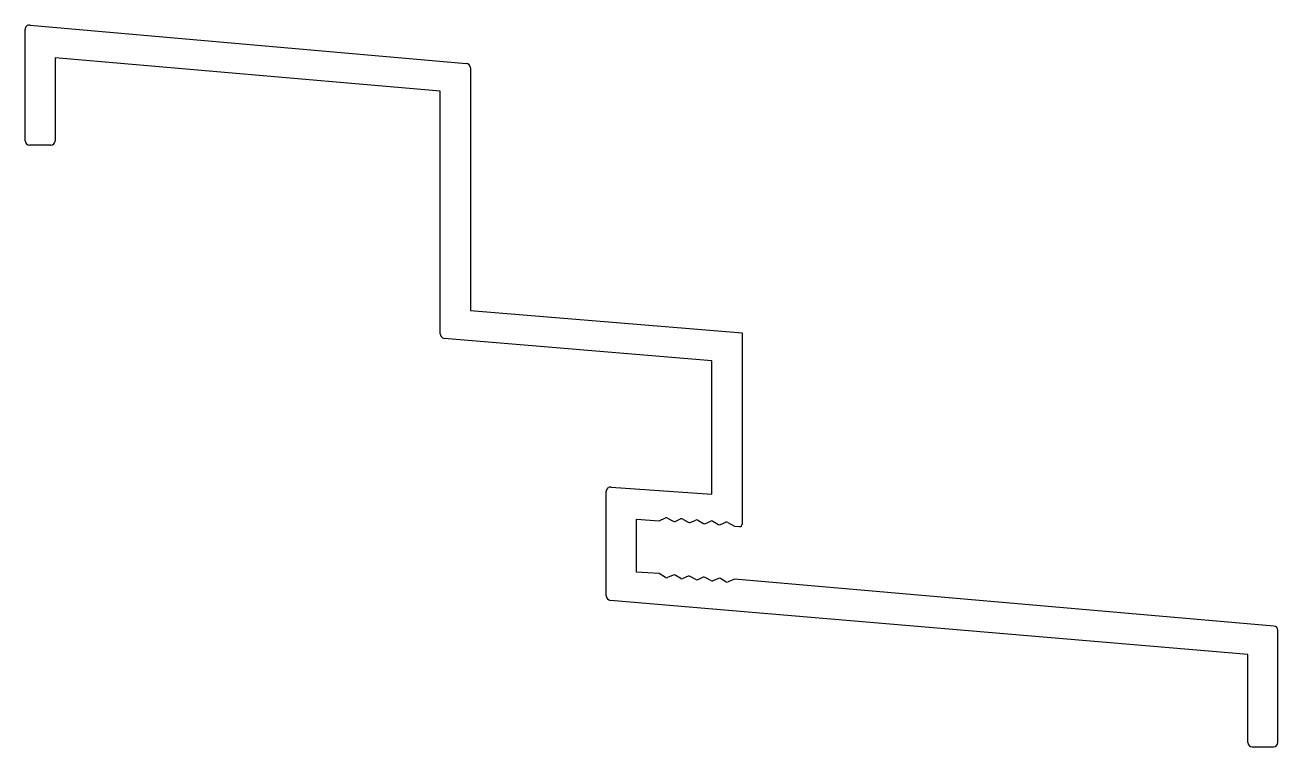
# Model space of a CAD drawing. Extents: x 2475.1 to 2558.1, y 1806.5 to 1854.4.
import ezdxf

# ---------------------------------------------------------------- set-up
doc = ezdxf.new("R2010")
doc.units = 0
doc.layers.add('HT-MAUER', color=6, linetype='CONTINUOUS')

msp = doc.modelspace()

# ---------------------------------------------------------------- linework, layer by layer
at = {"layer": 'HT-MAUER', "color": 0}
for p, q in [((2475.434, 1854.361), (2504.334, 1851.821)), ((2475.105, 1846.694), (2475.105, 1854.063)), ((2477.105, 1852.184), (2477.105, 1846.694)), ((2502.605, 1849.984), (2477.105, 1852.184)), ((2504.605, 1851.523), (2504.605, 1835.444)), ((2502.605, 1833.88), (2502.605, 1849.984)), ((2476.805, 1846.394), (2475.405, 1846.394)), ((2504.605, 1835.444), (2522.605, 1833.944)), ((2520.593, 1832.105), (2502.876, 1833.581)), ((2522.605, 1833.944), (2522.605, 1821.264)), ((2520.605, 1823.251), (2520.593, 1832.105)), ((2513.926, 1823.728), (2520.605, 1823.251)), ((2513.605, 1816.511), (2513.605, 1823.429)), ((2515.605, 1818.094), (2515.605, 1821.603)), ((2515.605, 1821.603), (2517.105, 1821.496)), ((2517.105, 1821.496), (2517.536, 1821.681)), ((2517.67, 1821.674), (2518.04, 1821.462)), ((2518.173, 1821.454), (2518.536, 1821.61)), ((2518.67, 1821.602), (2519.04, 1821.39)), ((2519.173, 1821.383), (2519.536, 1821.538)), ((2519.67, 1821.531), (2520.04, 1821.319)), ((2520.173, 1821.311), (2520.536, 1821.467)), ((2520.67, 1821.459), (2521.04, 1821.248)), ((2521.173, 1821.24), (2521.536, 1821.396)), ((2521.67, 1821.388), (2522.105, 1821.139)), ((2522.105, 1821.139), (2522.444, 1821.115)), ((2517.105, 1817.987), (2515.605, 1818.094)), ((2517.54, 1817.738), (2517.105, 1817.987)), ((2518.036, 1817.886), (2517.673, 1817.73)), ((2518.54, 1817.667), (2518.17, 1817.878)), ((2519.036, 1817.815), (2518.673, 1817.659)), ((2519.54, 1817.595), (2519.17, 1817.807)), ((2520.036, 1817.743), (2519.673, 1817.587)), ((2520.54, 1817.524), (2520.17, 1817.736)), ((2521.036, 1817.672), (2520.673, 1817.516)), ((2521.54, 1817.452), (2521.17, 1817.664)), ((2522.105, 1817.63), (2521.673, 1817.445)), ((2557.826, 1814.514), (2522.105, 1817.63)), ((2556.105, 1812.632), (2513.883, 1816.212)), ((2558.105, 1806.794), (2558.105, 1814.215)), ((2556.105, 1806.794), (2556.105, 1812.632)), ((2556.405, 1806.494), (2557.805, 1806.494))]:
    msp.add_line(p, q, dxfattribs=at)
for centre, radius, start, end in [((2475.405, 1854.063), 0.3, 84.28941, 180), ((2504.305, 1851.523), 0.3, 0, 84.28941), ((2475.405, 1846.694), 0.3, 180, 270), ((2476.805, 1846.694), 0.3, 270, 0), ((2502.905, 1833.88), 0.3, 180, 264.59587), ((2513.905, 1823.429), 0.3, 85.91438, 180), ((2517.595, 1821.544), 0.15, 60.20013, 113.26022), ((2518.114, 1821.592), 0.15, 240.20013, 293.26022), ((2518.595, 1821.472), 0.15, 60.20013, 113.26022), ((2519.114, 1821.521), 0.15, 240.20013, 293.26022), ((2519.595, 1821.401), 0.15, 60.20013, 113.26022), ((2520.114, 1821.449), 0.15, 240.20013, 293.26022), ((2520.595, 1821.329), 0.15, 60.20013, 113.26022), ((2521.114, 1821.378), 0.15, 240.20013, 293.26022), ((2521.595, 1821.258), 0.15, 60.20013, 113.26022), ((2522.455, 1821.264), 0.15, 265.91438, 360), ((2517.614, 1817.868), 0.15, 240.20013, 293.26022), ((2518.095, 1817.748), 0.15, 60.20013, 113.26022), ((2519.095, 1817.677), 0.15, 60.20013, 113.26022), ((2520.095, 1817.605), 0.15, 60.20013, 113.26022), ((2518.614, 1817.797), 0.15, 240.20013, 293.26022), ((2519.614, 1817.725), 0.15, 240.20013, 293.26022), ((2520.614, 1817.654), 0.15, 240.20013, 293.26022), ((2521.095, 1817.534), 0.15, 60.20013, 113.26022), ((2521.614, 1817.582), 0.15, 240.20013, 293.26022), ((2513.905, 1816.511), 0.3, 180, 265.91438), ((2557.805, 1814.215), 0.3, 0, 85.91438), ((2556.405, 1806.794), 0.3, 180, 270), ((2557.805, 1806.794), 0.3, 270, 0)]:
    msp.add_arc(centre, radius, start, end, dxfattribs=at)

doc.saveas('drawing.dxf')
